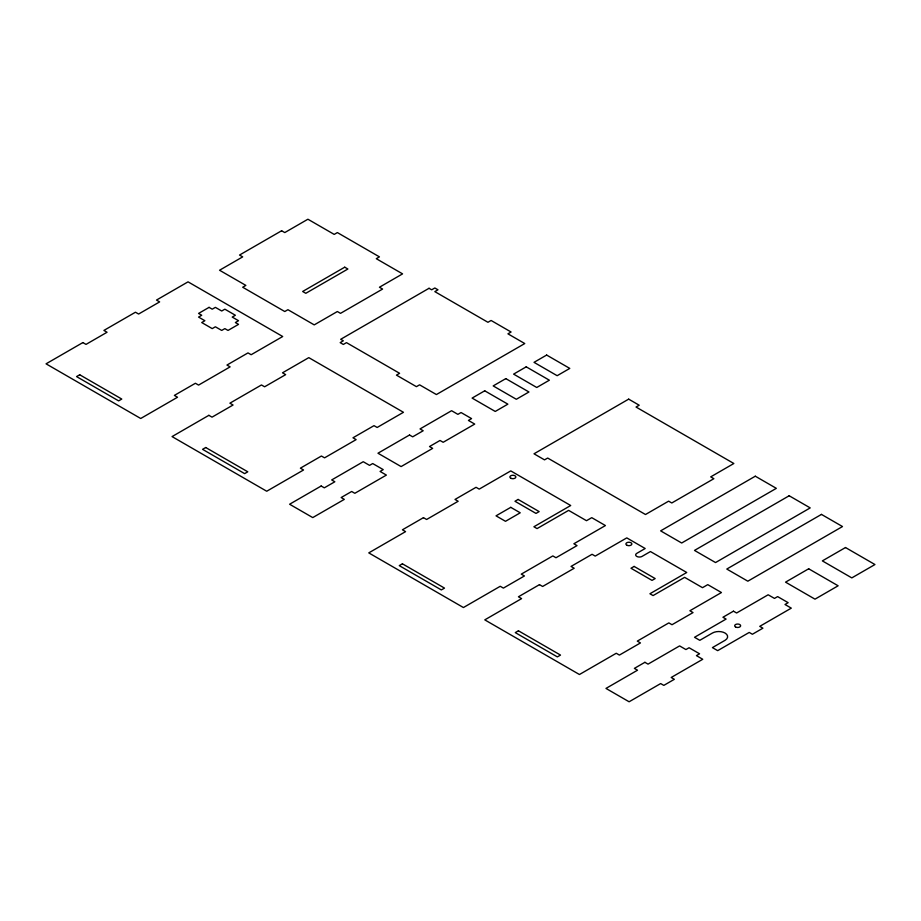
<?xml version="1.0" encoding="UTF-8"?>
<svg xmlns="http://www.w3.org/2000/svg" width="921" height="921" viewBox="0 0 921 921"><rect width="100%" height="100%" fill="white"/><g stroke="black" fill="none" stroke-linecap="round" stroke-linejoin="round"><path stroke-width="1.38" d="M82.867 342.577L46.05 363.83L140.717 418.491L177.523 397.239L174.368 395.408L195.413 383.263L198.568 385.093L230.123 366.869L226.957 365.05L248.002 352.904L251.157 354.723L282.712 336.51L188.045 281.849L156.489 300.073L159.644 301.892L138.611 314.038L135.456 312.219L103.9 330.432L107.055 332.251L86.021 344.396L82.867 342.577M281.619 230.757L239.541 255.048L242.695 256.867L219.555 270.233L245.861 285.406L242.695 287.237L284.773 311.528L287.928 309.698L314.222 324.883L337.362 311.528L340.517 313.347L382.595 289.056L379.44 287.237L402.581 273.871L376.286 258.686L379.44 256.867L337.362 232.576L334.208 234.406L307.913 219.221L284.773 232.576L281.619 230.757M79.713 374.766L76.558 376.585L118.625 400.877L121.779 399.058L79.713 374.766M209.079 307.361L198.568 313.428L201.722 315.258L198.568 317.077L204.876 320.715L201.722 322.546L212.233 328.613L215.387 326.794L221.708 330.432L224.862 328.613L228.017 330.432L238.527 324.365L235.373 322.546L238.527 320.715L232.219 317.077L235.373 315.258L224.862 309.18L221.708 310.999L215.387 307.361L212.233 309.18L209.079 307.361M344.73 267.194L302.652 291.485L305.807 293.304L347.885 269.013L344.73 267.194M208.871 415.325L172.054 436.589L266.722 491.238L303.539 469.986L300.384 468.167L321.417 456.022L324.572 457.841L356.128 439.616L352.973 437.797L374.007 425.652L377.161 427.471L403.456 412.297L308.8 357.636L282.494 372.821L285.66 374.64L264.615 386.785L261.46 384.966L229.905 403.179L233.059 405.01L212.026 417.155L208.871 415.325M429.048 288.285L340.689 339.296L343.326 340.816L340.171 342.635L343.326 344.454L346.48 342.635L399.599 373.304L396.444 375.123L416.419 386.659L419.585 384.84L436.404 394.556L524.763 343.545L507.932 333.828L511.086 332.009L491.1 320.473L487.946 322.292L434.827 291.623L437.982 289.804L434.827 287.985L431.673 289.804L429.048 288.285M205.717 447.514L202.562 449.333L244.629 473.624L247.784 471.805L205.717 447.514M484.722 390.803L472.105 398.091L495.245 411.445L507.862 404.158L484.722 390.803M505.813 378.623L493.184 385.911L516.324 399.277L528.953 391.989L505.813 378.623M526.225 366.834L513.607 374.122L536.747 387.488L549.365 380.2L526.225 366.834M546.648 355.057L534.019 362.344L557.159 375.699L569.788 368.412L546.648 355.057M321.164 486.012L289.608 504.236L312.749 517.59L344.304 499.378L341.15 497.547L351.672 491.48L354.827 493.299L386.383 475.086L380.074 471.437L383.228 469.618L372.706 463.551L369.551 465.37L363.242 461.72L331.687 479.945L334.841 481.764L324.319 487.831L321.164 486.012M409.523 435L377.967 453.224L401.107 466.579L432.663 448.366L429.508 446.547L440.019 440.468L443.174 442.287L474.729 424.074L468.421 420.425L471.575 418.606L461.064 412.539L457.898 414.358L451.589 410.708L420.034 428.933L423.188 430.752L412.677 436.83L409.523 435M628.675 399.138L534.007 453.8L544.53 459.867L547.684 458.048L645.494 514.517L668.634 501.162L671.789 502.981L713.867 478.69L710.713 476.871L733.853 463.505L636.031 407.036L639.197 405.217L628.675 399.138M423.453 517.66L402.419 529.805L405.574 531.624L368.768 552.888L463.424 607.538L500.241 586.286L503.396 588.105L524.429 575.959L521.274 574.14L552.83 555.916L555.985 557.746L577.018 545.6L573.864 543.77L605.419 525.557L591.754 517.66L586.493 520.699L568.614 510.372L537.058 528.596L533.904 526.766L570.709 505.514L510.764 470.907L479.208 489.12L476.053 487.301L455.009 499.447L458.163 501.266L426.607 519.49L423.453 517.66M402.419 563.813L399.265 565.632L441.343 589.924L444.498 588.105L402.419 563.813M518.12 499.447L514.966 501.266L535.999 513.411L539.153 511.592L518.12 499.447M510.764 507.344L496.028 515.841L505.502 521.309L520.227 512.801L510.764 507.344M539.476 584.639L518.431 596.785L521.597 598.615L484.78 619.868L579.447 674.517L616.253 653.265L619.407 655.084L640.452 642.939L637.297 641.12L668.842 622.895L672.008 624.726L693.041 612.58L689.887 610.761L721.442 592.537L707.765 584.639L702.504 587.679L684.625 577.352L653.07 595.576L649.915 593.757L686.732 572.494L650.445 551.552L642.029 556.411A3.719 2.141 0 0 1 636.768 556.411A3.719 2.141 0 0 1 636.768 553.371L645.184 548.513L626.775 537.887L595.219 556.1L592.065 554.281L571.032 566.427L574.186 568.245L542.63 586.47L539.476 584.639M755.301 476.203L660.633 530.864L681.678 543.01L776.334 488.349L755.301 476.203M518.431 630.793L515.276 632.612L557.355 656.903L560.509 655.084L518.431 630.793M634.132 566.427L630.977 568.245L652.022 580.391L655.176 578.572L634.132 566.427M789.17 495.763L694.503 550.413L715.548 562.558L810.204 507.908L789.17 495.763M821.463 514.402L726.796 569.051L747.829 581.197L842.496 526.547L821.463 514.402M644.896 662.314L634.373 668.381L637.528 670.2L605.972 688.424L629.112 701.779L660.668 683.566L663.822 685.385L674.345 679.307L671.19 677.488L702.746 659.275L696.426 655.625L699.58 653.806L689.069 647.739L685.915 649.558L679.606 645.909L648.05 664.133L644.896 662.314M733.45 611.176L722.939 617.254L726.093 619.073L694.538 637.286L699.799 640.325L712.417 633.038A8.922 5.158 0 0 1 725.034 633.038A8.922 5.158 0 0 1 725.034 640.325L712.417 647.613L717.678 650.652L749.234 632.428L752.388 634.258L762.91 628.18L759.744 626.361L791.3 608.136L784.991 604.498L788.146 602.679L777.635 596.601L774.48 598.42L768.16 594.782L736.604 612.995L733.45 611.176M808.684 568.787L785.544 582.153L814.993 599.157L838.133 585.791L808.684 568.787M845.501 547.535L822.361 560.889L851.81 577.893L874.95 564.538L845.501 547.535M627.316 545.416A2.97 1.715 0 0 0 631.852 544.012A2.97 1.715 0 0 0 627.466 542.446A2.97 1.715 0 0 0 627.316 545.416M511.293 478.436A2.97 1.715 0 0 0 515.841 477.032A2.97 1.715 0 0 0 511.454 475.466A2.97 1.715 0 0 0 511.293 478.436M735.557 626.971A2.97 1.715 0 0 0 740.53 626.199A2.97 1.715 0 0 0 736.892 624.093A2.97 1.715 0 0 0 735.557 626.971"/></g></svg>
